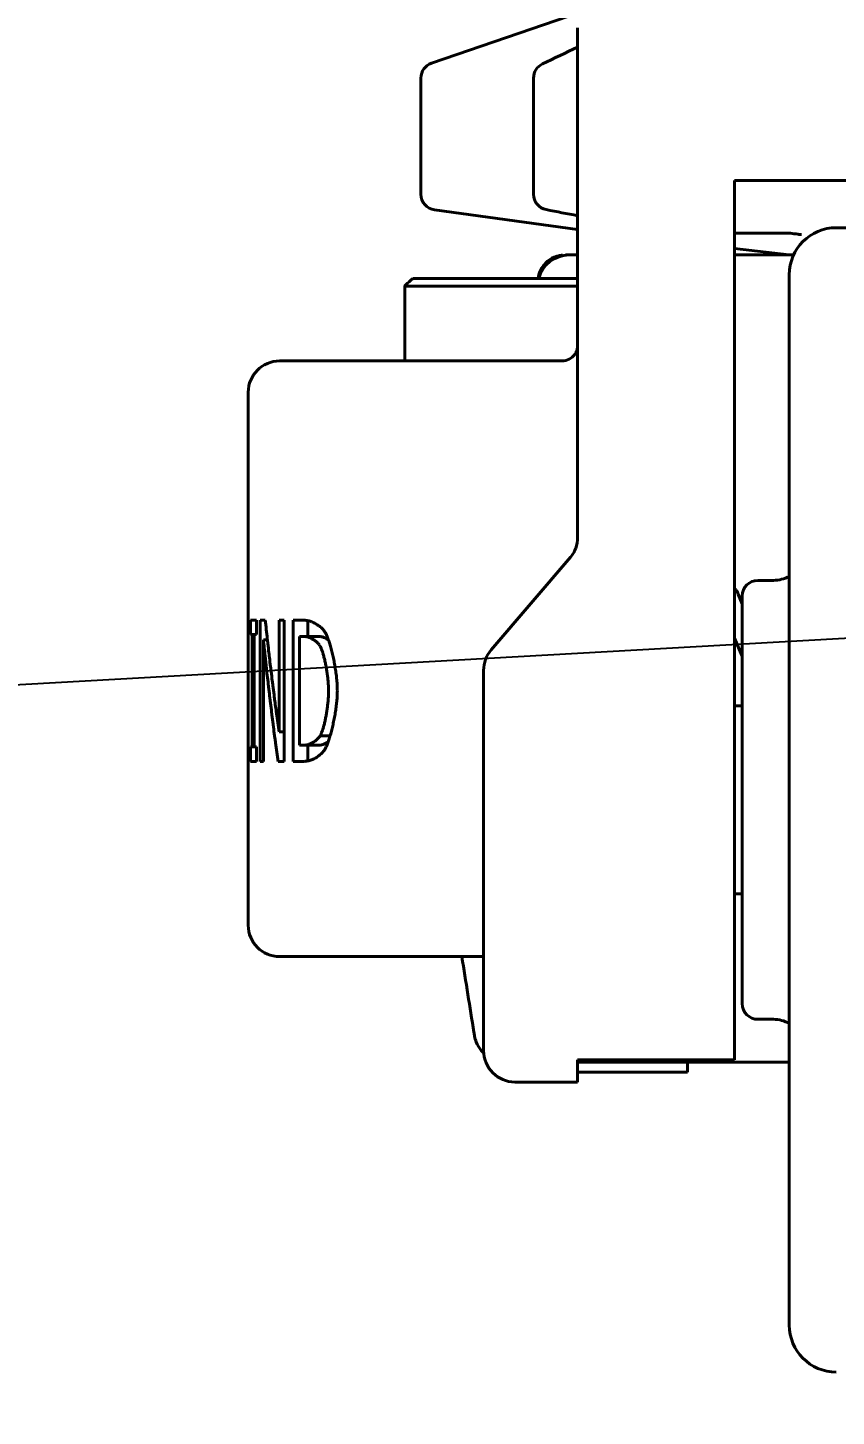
# Model space of a CAD drawing. Header units: millimetres. Extents: x 0 to 51860, y 0 to 5940.
# Drawn here: x 2456.4 to 2508, y 1680.4 to 1769 of the extents above; entities that cross this region are included whole.
import ezdxf

# ---------------------------------------------------------------- set-up
doc = ezdxf.new("R2010")
doc.units = ezdxf.units.MM
doc.header["$LTSCALE"] = 10
for name, color, linetype, lineweight in [('가시적인 것(ISO)', 3, 'Continuous', 40), ('기호(ISO)', 5, 'Continuous', 25), ('치수(ISO)', 2, 'Continuous', 25)]:
    doc.layers.add(name, color=color, linetype=linetype, lineweight=lineweight)
doc.styles.add('치수 텍스트_PSTEK_POSCO', font='isocp.shx')
doc.dimstyles.new('치수_PSTEK_POSCO', dxfattribs={"dimscale": 10, "dimtxt": 3.5, "dimasz": 2.5, "dimexe": 2, "dimexo": 2.5, "dimgap": 1, "dimtad": 1, "dimrnd": 1e-08, "dimdsep": 46, "dimtxsty": '치수 텍스트_PSTEK_POSCO', "dimcen": 0.09, "dimdle": 10, "dimclrd": 7, "dimclre": 7, "dimclrt": 2, "dimadec": 1, "dimazin": 2, "dimtfac": 1, "dimtmove": 0, "dimatfit": 3, "dimfxl": 0, "dimtolj": 1, "dimlwd": -1, "dimlwe": -1, "dimarcsym": 0})

# ---------------------------------------------------------------- blocks, each defined once
blk = doc.blocks.new('품번기호6')
at = {"layer": '기호(ISO)', "color": 7}
blk.add_line((254.2399, 173.1948), (196.0612, 169.9186), dxfattribs=at)
blk = doc.blocks.new('*D38')
at = {"layer": 'Defpoints', "color": 0}
for p in [(3319.031, 1812.006), (2349.031, 1803.006), (3319.031, 1569.51)]:
    blk.add_point(p, dxfattribs=at)
at = {"layer": '치수(ISO)', "color": 7}
for p, q in [((3319.031, 1787.006), (3319.031, 1549.51)), ((2349.031, 1778.006), (2349.031, 1549.51)), ((2374.031, 1569.51), (3294.031, 1569.51))]:
    blk.add_line(p, q, dxfattribs=at)
for points in [[(2374.031, 1573.677), (2374.031, 1565.344), (2349.031, 1569.51)], [(3294.031, 1573.677), (3294.031, 1565.344), (3319.031, 1569.51)]]:
    blk.add_solid(points, dxfattribs=at)
at = {"layer": '치수(ISO)', "color": 2, "insert": (2801.792, 1597.01), "char_height": 35, "attachment_point": 4, "style": '치수 텍스트_PSTEK_POSCO'}
blk.add_mtext('\\A1;970', dxfattribs=at)

msp = doc.modelspace()

# ---------------------------------------------------------------- linework, layer by layer
at = {"layer": '가시적인 것(ISO)'}
for p, q in [((2490.9676, 1769.7463), (2482.2063, 1766.7381)), ((2491.5311, 1768.9988), (2491.5311, 1736.4861)), ((2481.5311, 1758.3783), (2481.5311, 1765.7923)), ((2488.7174, 1765.7923), (2488.7174, 1758.3783)), ((2501.5311, 1723.3643), (2501.5311, 1759.2463)), ((2501.5311, 1759.2463), (2536.5311, 1759.2463)), ((2491.5311, 1756.1329), (2482.395, 1757.3876)), ((2504.9554, 1755.9063), (2501.5311, 1755.9063)), ((2530.0311, 1756.2463), (2508.0311, 1756.2463)), ((2505.0311, 1754.5063), (2501.5311, 1754.9198)), ((2490.7544, 1754.5063), (2490.9885, 1754.5063)), ((2490.9885, 1754.5063), (2491.5311, 1754.5063)), ((2503.5311, 1754.5063), (2501.5311, 1754.5063)), ((2505.3085, 1754.5063), (2503.5311, 1754.5063)), ((2481.0073, 1753.0063), (2491.5311, 1753.0063)), ((2505.0311, 1686.2463), (2505.0311, 1753.2463)), ((2480.5073, 1752.5124), (2480.5073, 1747.7463)), ((2491.5311, 1752.5063), (2480.5135, 1752.5063)), ((2472.5111, 1747.7463), (2488.017, 1747.7463)), ((2488.7324, 1747.7463), (2488.017, 1747.7463)), ((2490.5311, 1747.7463), (2488.7324, 1747.7463)), ((2470.5111, 1711.7463), (2470.5111, 1745.7463)), ((2491.0839, 1735.2246), (2486.0125, 1729.308)), ((2504.0311, 1733.7463), (2503.0311, 1733.7463)), ((2501.7825, 1732.8777), (2502.0311, 1732.2563)), ((2502.0311, 1706.7463), (2502.0311, 1732.7463)), ((2471.0402, 1731.2034), (2470.6557, 1731.2034)), ((2470.6557, 1730.2844), (2470.6557, 1731.2034)), ((2471.0402, 1731.2034), (2471.0402, 1730.2844)), ((2471.5996, 1731.2034), (2471.276, 1731.2034)), ((2471.276, 1722.2034), (2471.276, 1731.2034)), ((2472.7978, 1731.2034), (2472.4769, 1731.2034)), ((2472.4769, 1724.0778), (2472.4769, 1731.2034)), ((2472.7978, 1731.2034), (2472.7978, 1722.2034)), ((2474.0938, 1731.2034), (2473.3729, 1731.2034)), ((2473.3729, 1722.2034), (2473.3729, 1731.2034)), ((2474.316, 1730.1677), (2474.316, 1731.1783)), ((2470.6557, 1730.2844), (2470.7555, 1730.2844)), ((2470.8874, 1730.2844), (2470.7555, 1730.2844)), ((2470.7555, 1723.1223), (2470.7555, 1730.2844)), ((2470.8874, 1730.2844), (2470.8874, 1723.1223)), ((2470.8874, 1730.2844), (2471.0402, 1730.2844)), ((2471.4821, 1729.9635), (2471.4821, 1722.2034)), ((2471.734, 1729.9635), (2471.4821, 1729.9635)), ((2473.7841, 1730.1677), (2474.1154, 1730.1677)), ((2473.7841, 1730.1677), (2473.7841, 1723.239)), ((2475.0437, 1730.1677), (2474.1154, 1730.1677)), ((2501.5311, 1730.0688), (2502.0311, 1728.9229)), ((2485.5311, 1728.0159), (2485.5311, 1728.0064)), ((2485.5311, 1728.0064), (2485.5311, 1722.9623)), ((2501.5311, 1725.7463), (2502.0311, 1725.7463)), ((2472.7978, 1724.0778), (2472.4769, 1724.0778)), ((2475.7378, 1723.8371), (2475.0969, 1723.8371)), ((2470.7555, 1723.1223), (2470.6557, 1723.1223)), ((2470.6557, 1722.2034), (2470.6557, 1723.1223)), ((2470.8874, 1723.1223), (2470.7555, 1723.1223)), ((2471.0402, 1723.1223), (2470.8874, 1723.1223)), ((2471.0402, 1723.1223), (2471.0402, 1722.2034)), ((2474.1154, 1723.239), (2473.7841, 1723.239)), ((2475.0437, 1723.239), (2474.1154, 1723.239)), ((2474.316, 1722.227), (2474.316, 1723.239)), ((2485.5311, 1703.7463), (2485.5311, 1722.9623)), ((2501.5311, 1723.3643), (2501.5311, 1703.1726)), ((2470.6557, 1722.2034), (2471.0402, 1722.2034)), ((2471.276, 1722.2034), (2471.4821, 1722.2034)), ((2472.4148, 1722.2034), (2472.7978, 1722.2034)), ((2473.3729, 1722.2034), (2474.1019, 1722.2034)), ((2501.5311, 1713.7463), (2502.0311, 1713.7463)), ((2485.523, 1712.1463), (2485.523, 1711.7463)), ((2483.2179, 1709.7463), (2472.5111, 1709.7463)), ((2483.2179, 1709.7463), (2485.5311, 1709.7463)), ((2504.0311, 1705.7463), (2503.0311, 1705.7463)), ((2491.5311, 1703.1726), (2491.5311, 1701.7463)), ((2491.5311, 1703.1726), (2501.5311, 1703.1726)), ((2496.8918, 1703.0063), (2491.5311, 1703.0063)), ((2491.5311, 1702.3695), (2498.5311, 1702.3695)), ((2496.8918, 1703.0063), (2499.5311, 1703.0063)), ((2498.5311, 1703.0063), (2498.5311, 1702.3695)), ((2499.5311, 1703.0063), (2505.0311, 1703.0063)), ((2487.5311, 1701.7463), (2491.5311, 1701.7463))]:
    msp.add_line(p, q, dxfattribs=at)
for centre, radius, start, end in [((2482.5311, 1765.7923), 1, 108.949788, 180), ((2489.7174, 1765.7923), 1, 115.65644, 180), ((2482.5311, 1758.3783), 1, 180, 262.179974), ((2489.7174, 1758.3783), 1, 180, 259.12475), ((2508.0311, 1753.2463), 3, 90, 180), ((2490.9885, 1752.5063), 2, 90, 165.522488), ((2472.5111, 1745.7463), 2, 90, 180), ((2490.5311, 1748.7463), 1, 270, 324.113906), ((2489.5311, 1736.4861), 2, 339.699353, 0), ((2489.5311, 1736.4861), 2, 319.398705, 339.699353), ((2503.0311, 1732.7463), 1, 90, 180), ((2504.0311, 1735.7463), 2, 270, 300), ((2487.5311, 1728.0064), 2, 139.398705, 180), ((2488.023, 1712.1463), 2.5, 175.411139, 180), ((2472.5111, 1711.7463), 2, 180, 270), ((2488.023, 1711.7463), 2.5, 180, 184.588861), ((2503.0311, 1706.7463), 1, 180, 270), ((2504.0311, 1703.7463), 2, 60, 90), ((2487.5311, 1703.7463), 2, 180, 270), ((2499.5311, 1705.0063), 2, 270, 293.535018), ((2508.0311, 1686.2463), 3, 180, 270)]:
    msp.add_arc(centre, radius, start, end, dxfattribs=at)
for centre, major_axis, ratio, start_param, end_param in [((2489.7174, 1758.3783), (-0.1887, -0.982), 0.7006703, 0.0000075, 0.0001501), ((2611.2206, 1688.2125), (185.1254, 88.6477), 0.6207659, 2.0217704, 2.0249178)]:
    msp.add_ellipse(centre, major_axis=major_axis, ratio=ratio, start_param=start_param, end_param=end_param, dxfattribs=at)
for points in [[(2489.2843, 1766.6937), (2490.0331, 1767.0534), (2490.782, 1767.4128), (2491.5311, 1767.7718)], [(2491.5311, 1757.0119), (2490.8636, 1757.1399), (2490.1962, 1757.268), (2489.5288, 1757.3963)], [(2490.3011, 1754.4508), (2490.3854, 1754.4717), (2490.4714, 1754.4868), (2490.5579, 1754.4959)], [(2484.9073, 1704.928), (2484.6531, 1706.534), (2484.3994, 1708.1401), (2484.1461, 1709.7463)], [(2484.9502, 1704.6722), (2484.9351, 1704.757), (2484.9207, 1704.843), (2484.9072, 1704.9281)]]:
    msp.add_open_spline(points, degree=3, dxfattribs=at)
for points, knots in [([(2504.9554, 1755.9063), (2504.9577, 1755.9063), (2504.9603, 1755.9062), (2504.9672, 1755.9059), (2504.9719, 1755.9056), (2504.986, 1755.9046), (2504.9969, 1755.9036), (2505.0402, 1755.8994), (2505.0811, 1755.8945), (2505.2383, 1755.875), (2505.4129, 1755.8508), (2505.6046, 1755.8234)], [0, 0, 0, 0, 0.00824755, 0.00824755, 0.02147945, 0.02147945, 0.05079963, 0.05079963, 0.14283855, 0.14283855, 0.45481211, 0.45481211, 0.45481211, 0.45481211]), ([(2505.6046, 1755.8234), (2505.6139, 1755.822), (2505.6236, 1755.8207), (2505.6335, 1755.8194), (2505.6496, 1755.8173), (2505.6665, 1755.8152), (2505.6842, 1755.8133), (2505.7048, 1755.811), (2505.7263, 1755.8089), (2505.7488, 1755.8071), (2505.7737, 1755.805), (2505.798, 1755.8034), (2505.8235, 1755.802)], [0, 0, 0, 0, 0.0362496, 0.0362496, 0.0362496, 0.09506997, 0.09506997, 0.09506997, 0.16376111, 0.16376111, 0.16376111, 0.23995511, 0.23995511, 0.23995511, 0.23995511]), ([(2489.0041, 1753.0063), (2489.0271, 1753.181), (2489.0757, 1753.3538), (2489.2541, 1753.7368), (2489.4112, 1753.9452), (2489.7807, 1754.2456), (2489.9835, 1754.3559), (2490.2364, 1754.4337), (2490.2685, 1754.4427), (2490.3011, 1754.4508)], [0.0300497, 0.0300497, 0.0300497, 0.0300497, 0.09605064, 0.09605064, 0.18563608, 0.18563608, 0.25865201, 0.25865201, 0.26911993, 0.26911993, 0.26911993, 0.26911993]), ([(2480.559, 1752.5972), (2480.5447, 1752.5787), (2480.5326, 1752.5619), (2480.5152, 1752.5348), (2480.5098, 1752.5242), (2480.5062, 1752.5099), (2480.5081, 1752.5063), (2480.5135, 1752.5063)], [-0.124040267, -0.124040267, -0.124040267, -0.124040267, -0.113327898, -0.113327898, -0.10289833, -0.10289833, -0.092468761, -0.092468761, -0.092468761, -0.092468761]), ([(2491.5311, 1748.7463), (2491.5311, 1748.7103), (2491.5291, 1748.6743), (2491.5209, 1748.5985), (2491.5141, 1748.5587), (2491.4991, 1748.4943), (2491.4923, 1748.4695), (2491.4807, 1748.4325), (2491.4765, 1748.4202), (2491.4651, 1748.3884), (2491.4574, 1748.3689), (2491.4356, 1748.3186), (2491.4205, 1748.288), (2491.385, 1748.2246), (2491.3642, 1748.1919), (2491.3412, 1748.1601)], [-0.0040025, -0.0040025, -0.0040025, -0.0040025, 0.4901862, 0.4901862, 1.0390287, 1.0390287, 1.3867058, 1.3867058, 1.5605443, 1.5605443, 1.8386859, 1.8386859, 2.2837126, 2.2837126, 2.777414, 2.777414, 2.777414, 2.777414]), ([(2501.5311, 1733.2422), (2501.5652, 1733.2108), (2501.5976, 1733.1766), (2501.6646, 1733.0948), (2501.6981, 1733.0458), (2501.748, 1732.9564), (2501.7666, 1732.9175), (2501.7825, 1732.8777)], [0.32084401, 0.32084401, 0.32084401, 0.32084401, 0.61524647, 0.61524647, 0.97254203, 0.97254203, 1.2311621, 1.2311621, 1.2311621, 1.2311621]), ([(2471.5996, 1731.2034), (2471.6204, 1731.0055), (2471.6627, 1730.6096), (2471.717, 1730.1147), (2471.7724, 1729.6199), (2471.8176, 1729.224), (2471.8753, 1728.7292), (2471.9223, 1728.3333), (2471.9821, 1727.8385), (2472.0309, 1727.4426), (2472.0929, 1726.9478), (2472.1434, 1726.5519), (2472.2205, 1725.9581), (2472.3256, 1725.1664), (2472.4212, 1724.4736), (2472.4769, 1724.0778)], [0, 0, 0, 0, 0.06662157, 0.13324314, 0.16655392, 0.23317549, 0.26648627, 0.33310784, 0.36641862, 0.43304019, 0.46635097, 0.53297254, 0.56628332, 0.66621568, 0.79945881, 0.79945881, 0.79945881, 0.79945881]), ([(2474.0938, 1731.2034), (2474.133, 1731.2034), (2474.173, 1731.2008), (2474.2135, 1731.1957), (2474.254, 1731.1907), (2474.295, 1731.1833), (2474.3364, 1731.1737), (2474.357, 1731.169), (2474.3778, 1731.1636), (2474.3986, 1731.1578), (2474.4401, 1731.1462), (2474.4819, 1731.1325), (2474.5235, 1731.1171), (2474.5444, 1731.1094), (2474.5652, 1731.1012), (2474.5859, 1731.0926), (2474.6274, 1731.0755), (2474.6687, 1731.0567), (2474.7094, 1731.0365), (2474.7298, 1731.0263), (2474.7501, 1731.0159), (2474.7702, 1731.0051), (2474.8103, 1730.9835), (2474.8498, 1730.9607), (2474.8884, 1730.9368), (2474.9077, 1730.9248), (2474.9267, 1730.9126), (2474.9454, 1730.9002), (2474.983, 1730.8753), (2475.0193, 1730.8495), (2475.0543, 1730.823), (2475.0718, 1730.8098), (2475.0889, 1730.7964), (2475.1056, 1730.7829), (2475.1391, 1730.7558), (2475.1709, 1730.7281), (2475.2008, 1730.7002), (2475.2158, 1730.6862), (2475.2303, 1730.6722), (2475.2442, 1730.6581), (2475.2721, 1730.6299), (2475.298, 1730.6015), (2475.3214, 1730.5732), (2475.3448, 1730.5449), (2475.3658, 1730.5166), (2475.3841, 1730.4886)], [0, 0, 0, 0, 0.0833333, 0.0833333, 0.0833333, 0.1666667, 0.1666667, 0.1666667, 0.2083333, 0.2083333, 0.2083333, 0.2916667, 0.2916667, 0.2916667, 0.3333333, 0.3333333, 0.3333333, 0.4166667, 0.4166667, 0.4166667, 0.4583333, 0.4583333, 0.4583333, 0.5416667, 0.5416667, 0.5416667, 0.5833333, 0.5833333, 0.5833333, 0.6666667, 0.6666667, 0.6666667, 0.7083333, 0.7083333, 0.7083333, 0.7916667, 0.7916667, 0.7916667, 0.8333333, 0.8333333, 0.8333333, 0.9166667, 0.9166667, 0.9166667, 1, 1, 1, 1]), ([(2472.4148, 1722.2034), (2472.3872, 1722.4011), (2472.3324, 1722.7965), (2472.2655, 1723.2908), (2472.1997, 1723.7851), (2472.1479, 1724.1805), (2472.0844, 1724.6748), (2472.0344, 1725.0702), (2471.973, 1725.5645), (2471.9249, 1725.9599), (2471.8657, 1726.4542), (2471.8193, 1726.8496), (2471.7625, 1727.3438), (2471.7179, 1727.7393), (2471.6554, 1728.3049), (2471.5791, 1729.0134), (2471.5163, 1729.623), (2471.4821, 1729.9635)], [0, 0, 0, 0, 0.06666667, 0.13333333, 0.16666667, 0.23333333, 0.26666667, 0.33333333, 0.36666667, 0.43333333, 0.46666667, 0.53333333, 0.56666667, 0.63333333, 0.66666667, 0.75740768, 0.87222303, 0.87222303, 0.87222303, 0.87222303]), ([(2475.0514, 1729.628), (2475.0347, 1729.6517), (2475.0164, 1729.6752), (2474.9965, 1729.6984), (2474.9767, 1729.7216), (2474.9554, 1729.7444), (2474.9329, 1729.7668), (2474.8992, 1729.8003), (2474.8626, 1729.8328), (2474.8242, 1729.8639), (2474.8113, 1729.8742), (2474.7983, 1729.8844), (2474.7851, 1729.8944), (2474.7586, 1729.9144), (2474.7314, 1729.9336), (2474.7037, 1729.952), (2474.6898, 1729.9612), (2474.6758, 1729.9702), (2474.6617, 1729.979), (2474.6335, 1729.9965), (2474.6048, 1730.0131), (2474.576, 1730.0286), (2474.5616, 1730.0364), (2474.5471, 1730.0439), (2474.5326, 1730.0511), (2474.5037, 1730.0656), (2474.4746, 1730.0789), (2474.4456, 1730.091), (2474.4311, 1730.0971), (2474.4167, 1730.1028), (2474.4023, 1730.1082), (2474.3735, 1730.119), (2474.3449, 1730.1285), (2474.3167, 1730.1365), (2474.3026, 1730.1406), (2474.2886, 1730.1442), (2474.2747, 1730.1475), (2474.2469, 1730.1541), (2474.2196, 1730.1591), (2474.1931, 1730.1625), (2474.1665, 1730.166), (2474.1405, 1730.1677), (2474.1154, 1730.1677)], [0, 0, 0, 0, 0.0833333, 0.0833333, 0.0833333, 0.1666667, 0.1666667, 0.1666667, 0.2916667, 0.2916667, 0.2916667, 0.3333333, 0.3333333, 0.3333333, 0.4166667, 0.4166667, 0.4166667, 0.4583333, 0.4583333, 0.4583333, 0.5416667, 0.5416667, 0.5416667, 0.5833333, 0.5833333, 0.5833333, 0.6666667, 0.6666667, 0.6666667, 0.7083333, 0.7083333, 0.7083333, 0.7916667, 0.7916667, 0.7916667, 0.8333333, 0.8333333, 0.8333333, 0.9166667, 0.9166667, 0.9166667, 1, 1, 1, 1]), ([(2475.6306, 1729.9449), (2475.6272, 1729.9473), (2475.6102, 1729.9589), (2475.5655, 1729.9882), (2475.5094, 1730.0214), (2475.4385, 1730.0589), (2475.3815, 1730.0856), (2475.3106, 1730.1143), (2475.2546, 1730.1332), (2475.186, 1730.1515), (2475.1191, 1730.1642), (2475.0683, 1730.1677), (2475.0437, 1730.1677)], [0.4060292, 0.4060292, 0.4060292, 0.4060292, 0.41666667, 0.45833333, 0.54166667, 0.58333333, 0.66666667, 0.70833333, 0.79166667, 0.83333333, 0.91666667, 1, 1, 1, 1]), ([(2475.3841, 1730.4886), (2475.4152, 1730.4406), (2475.4466, 1730.3834), (2475.4783, 1730.318), (2475.5099, 1730.2527), (2475.5416, 1730.1793), (2475.5733, 1730.0988), (2475.5891, 1730.0586), (2475.6049, 1730.0166), (2475.6206, 1729.973), (2475.652, 1729.8859), (2475.6832, 1729.7923), (2475.7139, 1729.6933), (2475.7292, 1729.6438), (2475.7444, 1729.593), (2475.7594, 1729.541), (2475.7895, 1729.437), (2475.8188, 1729.3283), (2475.8472, 1729.2158), (2475.8614, 1729.1596), (2475.8754, 1729.1025), (2475.889, 1729.0445), (2475.9164, 1728.9287), (2475.9426, 1728.8098), (2475.9674, 1728.6888), (2475.9798, 1728.6283), (2475.9918, 1728.5674), (2476.0035, 1728.506), (2476.0268, 1728.3834), (2476.0485, 1728.2592), (2476.0683, 1728.1348), (2476.0783, 1728.0725), (2476.0877, 1728.0102), (2476.0967, 1727.948), (2476.1146, 1727.8234), (2476.1304, 1727.6991), (2476.1439, 1727.5762), (2476.1507, 1727.5147), (2476.1569, 1727.4535), (2476.1624, 1727.3928), (2476.1736, 1727.2715), (2476.1822, 1727.152), (2476.188, 1727.0355), (2476.1939, 1726.919), (2476.1969, 1726.8055), (2476.1969, 1726.6961)], [0, 0, 0, 0, 0.0833333, 0.0833333, 0.0833333, 0.1666667, 0.1666667, 0.1666667, 0.2083333, 0.2083333, 0.2083333, 0.2916667, 0.2916667, 0.2916667, 0.3333333, 0.3333333, 0.3333333, 0.4166667, 0.4166667, 0.4166667, 0.4583333, 0.4583333, 0.4583333, 0.5416667, 0.5416667, 0.5416667, 0.5833333, 0.5833333, 0.5833333, 0.6666667, 0.6666667, 0.6666667, 0.7083333, 0.7083333, 0.7083333, 0.7916667, 0.7916667, 0.7916667, 0.8333333, 0.8333333, 0.8333333, 0.9166667, 0.9166667, 0.9166667, 1, 1, 1, 1]), ([(2475.6346, 1726.7107), (2475.6346, 1726.797), (2475.6325, 1726.8863), (2475.6285, 1726.9777), (2475.6244, 1727.0691), (2475.6185, 1727.1627), (2475.6109, 1727.2575), (2475.607, 1727.3049), (2475.6028, 1727.3527), (2475.5981, 1727.4006), (2475.5888, 1727.4965), (2475.5778, 1727.5932), (2475.5654, 1727.69), (2475.5592, 1727.7383), (2475.5526, 1727.7867), (2475.5457, 1727.8349), (2475.5319, 1727.9314), (2475.5167, 1728.0275), (2475.5004, 1728.1223), (2475.4922, 1728.1697), (2475.4838, 1728.2167), (2475.4751, 1728.2633), (2475.4576, 1728.3566), (2475.4391, 1728.4481), (2475.4198, 1728.5371), (2475.4101, 1728.5816), (2475.4002, 1728.6254), (2475.3901, 1728.6685), (2475.3699, 1728.7546), (2475.3489, 1728.8378), (2475.3273, 1728.9171), (2475.3165, 1728.9567), (2475.3056, 1728.9954), (2475.2945, 1729.033), (2475.2724, 1729.1082), (2475.2498, 1729.1791), (2475.2268, 1729.2448), (2475.2153, 1729.2777), (2475.2038, 1729.3093), (2475.1922, 1729.3395), (2475.1689, 1729.3999), (2475.1455, 1729.4547), (2475.122, 1729.5031), (2475.0984, 1729.5514), (2475.0749, 1729.5934), (2475.0514, 1729.628)], [0, 0, 0, 0, 0.0833333, 0.0833333, 0.0833333, 0.1666667, 0.1666667, 0.1666667, 0.2083333, 0.2083333, 0.2083333, 0.2916667, 0.2916667, 0.2916667, 0.3333333, 0.3333333, 0.3333333, 0.4166667, 0.4166667, 0.4166667, 0.4583333, 0.4583333, 0.4583333, 0.5416667, 0.5416667, 0.5416667, 0.5833333, 0.5833333, 0.5833333, 0.6666667, 0.6666667, 0.6666667, 0.7083333, 0.7083333, 0.7083333, 0.7916667, 0.7916667, 0.7916667, 0.8333333, 0.8333333, 0.8333333, 0.9166667, 0.9166667, 0.9166667, 1, 1, 1, 1]), ([(2475.0969, 1723.8371), (2475.1187, 1723.8723), (2475.1406, 1723.9144), (2475.1624, 1723.9624), (2475.1842, 1724.0105), (2475.206, 1724.0646), (2475.2275, 1724.1239), (2475.2382, 1724.1536), (2475.2489, 1724.1845), (2475.2595, 1724.2167), (2475.2807, 1724.2811), (2475.3016, 1724.3504), (2475.322, 1724.4237), (2475.3322, 1724.4604), (2475.3423, 1724.4981), (2475.3523, 1724.5367), (2475.3721, 1724.614), (2475.3915, 1724.6949), (2475.4101, 1724.7789), (2475.4194, 1724.8208), (2475.4285, 1724.8635), (2475.4374, 1724.9068), (2475.4552, 1724.9935), (2475.4722, 1725.0827), (2475.4883, 1725.1738), (2475.4963, 1725.2193), (2475.504, 1725.2652), (2475.5115, 1725.3116), (2475.5265, 1725.4042), (2475.5405, 1725.4982), (2475.5531, 1725.5929), (2475.5595, 1725.6402), (2475.5655, 1725.6877), (2475.5712, 1725.7353), (2475.5826, 1725.8304), (2475.5926, 1725.9258), (2475.6012, 1726.0207), (2475.6055, 1726.0681), (2475.6094, 1726.1154), (2475.6129, 1726.1625), (2475.6199, 1726.2567), (2475.6253, 1726.35), (2475.629, 1726.4416), (2475.6326, 1726.5332), (2475.6346, 1726.6232), (2475.6346, 1726.7107)], [0, 0, 0, 0, 0.0833333, 0.0833333, 0.0833333, 0.1666667, 0.1666667, 0.1666667, 0.2083333, 0.2083333, 0.2083333, 0.2916667, 0.2916667, 0.2916667, 0.3333333, 0.3333333, 0.3333333, 0.4166667, 0.4166667, 0.4166667, 0.4583333, 0.4583333, 0.4583333, 0.5416667, 0.5416667, 0.5416667, 0.5833333, 0.5833333, 0.5833333, 0.6666667, 0.6666667, 0.6666667, 0.7083333, 0.7083333, 0.7083333, 0.7916667, 0.7916667, 0.7916667, 0.8333333, 0.8333333, 0.8333333, 0.9166667, 0.9166667, 0.9166667, 1, 1, 1, 1]), ([(2476.1969, 1726.6961), (2476.1969, 1726.5934), (2476.1937, 1726.4854), (2476.1876, 1726.3736), (2476.1815, 1726.2617), (2476.1726, 1726.1458), (2476.161, 1726.0273), (2476.1552, 1725.968), (2476.1488, 1725.9081), (2476.1418, 1725.8476), (2476.1278, 1725.7267), (2476.1114, 1725.6038), (2476.0929, 1725.48), (2476.0836, 1725.4181), (2476.0739, 1725.356), (2476.0637, 1725.2939), (2476.0432, 1725.1696), (2476.0209, 1725.0452), (2475.997, 1724.9219), (2475.985, 1724.8602), (2475.9727, 1724.7988), (2475.96, 1724.7378), (2475.9346, 1724.6159), (2475.9079, 1724.4957), (2475.88, 1724.3785), (2475.8661, 1724.3199), (2475.852, 1724.262), (2475.8376, 1724.2051), (2475.8088, 1724.0912), (2475.7791, 1723.9809), (2475.7489, 1723.8755), (2475.7337, 1723.8227), (2475.7185, 1723.7713), (2475.7031, 1723.7211), (2475.6723, 1723.6209), (2475.6412, 1723.5262), (2475.6099, 1723.4383), (2475.5943, 1723.3943), (2475.5786, 1723.352), (2475.5629, 1723.3116), (2475.5316, 1723.2308), (2475.5003, 1723.1573), (2475.4694, 1723.0925), (2475.4385, 1723.0277), (2475.4078, 1722.9716), (2475.3778, 1722.9254)], [0, 0, 0, 0, 0.0833333, 0.0833333, 0.0833333, 0.1666667, 0.1666667, 0.1666667, 0.2083333, 0.2083333, 0.2083333, 0.2916667, 0.2916667, 0.2916667, 0.3333333, 0.3333333, 0.3333333, 0.4166667, 0.4166667, 0.4166667, 0.4583333, 0.4583333, 0.4583333, 0.5416667, 0.5416667, 0.5416667, 0.5833333, 0.5833333, 0.5833333, 0.6666667, 0.6666667, 0.6666667, 0.7083333, 0.7083333, 0.7083333, 0.7916667, 0.7916667, 0.7916667, 0.8333333, 0.8333333, 0.8333333, 0.9166667, 0.9166667, 0.9166667, 1, 1, 1, 1]), ([(2474.1154, 1723.239), (2474.1401, 1723.239), (2474.1659, 1723.2408), (2474.1927, 1723.2443), (2474.2194, 1723.2477), (2474.2472, 1723.2528), (2474.2756, 1723.2595), (2474.2899, 1723.2629), (2474.3043, 1723.2666), (2474.3189, 1723.2708), (2474.348, 1723.279), (2474.3778, 1723.2888), (2474.408, 1723.3), (2474.4231, 1723.3056), (2474.4382, 1723.3116), (2474.4535, 1723.3179), (2474.484, 1723.3305), (2474.5147, 1723.3446), (2474.5455, 1723.3599), (2474.5609, 1723.3675), (2474.5762, 1723.3755), (2474.5916, 1723.3838), (2474.6223, 1723.4003), (2474.6529, 1723.4181), (2474.683, 1723.4371), (2474.6981, 1723.4465), (2474.7131, 1723.4563), (2474.728, 1723.4663), (2474.7577, 1723.4864), (2474.7869, 1723.5075), (2474.8152, 1723.5297), (2474.8294, 1723.5408), (2474.8434, 1723.5521), (2474.8571, 1723.5637), (2474.8845, 1723.5868), (2474.911, 1723.6108), (2474.9362, 1723.6358), (2474.9741, 1723.6731), (2475.0091, 1723.7124), (2475.0402, 1723.7533), (2475.0609, 1723.7806), (2475.0799, 1723.8085), (2475.0969, 1723.8371)], [0, 0, 0, 0, 0.0833333, 0.0833333, 0.0833333, 0.1666667, 0.1666667, 0.1666667, 0.2083333, 0.2083333, 0.2083333, 0.2916667, 0.2916667, 0.2916667, 0.3333333, 0.3333333, 0.3333333, 0.4166667, 0.4166667, 0.4166667, 0.4583333, 0.4583333, 0.4583333, 0.5416667, 0.5416667, 0.5416667, 0.5833333, 0.5833333, 0.5833333, 0.6666667, 0.6666667, 0.6666667, 0.7083333, 0.7083333, 0.7083333, 0.7916667, 0.7916667, 0.7916667, 0.9166667, 0.9166667, 0.9166667, 1, 1, 1, 1]), ([(2475.3778, 1722.9254), (2475.3533, 1722.8896), (2475.3267, 1722.8547), (2475.2984, 1722.8208), (2475.27, 1722.787), (2475.2399, 1722.7542), (2475.2084, 1722.7225), (2475.1926, 1722.7067), (2475.1764, 1722.6912), (2475.16, 1722.6759), (2475.127, 1722.6454), (2475.0927, 1722.6161), (2475.0575, 1722.5881), (2475.0398, 1722.5741), (2475.0219, 1722.5604), (2475.0038, 1722.547), (2474.9676, 1722.5202), (2474.9305, 1722.4948), (2474.8928, 1722.4708), (2474.874, 1722.4588), (2474.855, 1722.4471), (2474.8359, 1722.4358), (2474.7977, 1722.4132), (2474.759, 1722.3921), (2474.7202, 1722.3725), (2474.7007, 1722.3627), (2474.6813, 1722.3533), (2474.6618, 1722.3443), (2474.6228, 1722.3262), (2474.5838, 1722.3097), (2474.5449, 1722.295), (2474.5255, 1722.2876), (2474.5061, 1722.2806), (2474.4868, 1722.274), (2474.4482, 1722.2609), (2474.4099, 1722.2496), (2474.3721, 1722.24), (2474.3532, 1722.2352), (2474.3344, 1722.2309), (2474.3158, 1722.227), (2474.2786, 1722.2192), (2474.242, 1722.2133), (2474.2063, 1722.2094), (2474.1706, 1722.2054), (2474.1357, 1722.2034), (2474.1019, 1722.2034)], [0, 0, 0, 0, 0.0833333, 0.0833333, 0.0833333, 0.1666667, 0.1666667, 0.1666667, 0.2083333, 0.2083333, 0.2083333, 0.2916667, 0.2916667, 0.2916667, 0.3333333, 0.3333333, 0.3333333, 0.4166667, 0.4166667, 0.4166667, 0.4583333, 0.4583333, 0.4583333, 0.5416667, 0.5416667, 0.5416667, 0.5833333, 0.5833333, 0.5833333, 0.6666667, 0.6666667, 0.6666667, 0.7083333, 0.7083333, 0.7083333, 0.7916667, 0.7916667, 0.7916667, 0.8333333, 0.8333333, 0.8333333, 0.9166667, 0.9166667, 0.9166667, 1, 1, 1, 1]), ([(2475.0437, 1723.239), (2475.0679, 1723.239), (2475.1185, 1723.2426), (2475.1864, 1723.2554), (2475.2571, 1723.2741), (2475.3155, 1723.2937), (2475.3899, 1723.3235), (2475.4501, 1723.3516), (2475.5255, 1723.3914), (2475.5746, 1723.4206), (2475.6082, 1723.4423), (2475.6123, 1723.445)], [0, 0, 0, 0, 0.08333333, 0.16666667, 0.20833333, 0.29166667, 0.33333333, 0.41666667, 0.45833333, 0.54166667, 0.55317205, 0.55317205, 0.55317205, 0.55317205]), ([(2485.537, 1703.5916), (2485.4802, 1703.6455), (2485.4262, 1703.7029), (2485.2446, 1703.9205), (2485.1347, 1704.1024), (2485.0094, 1704.4169), (2484.9731, 1704.5436), (2484.9502, 1704.6722)], [0.17457275, 0.17457275, 0.17457275, 0.17457275, 0.19889149, 0.19889149, 0.26222695, 0.26222695, 0.30151125, 0.30151125, 0.30151125, 0.30151125])]:
    msp.add_open_spline(points, degree=3, knots=knots, dxfattribs=at)

# ---------------------------------------------------------------- block references
at = {"layer": '기호(ISO)', "xscale": 10, "yscale": 10, "zscale": 10}
msp.add_blockref('품번기호6', (0, 0), dxfattribs=at)

# ---------------------------------------------------------------- dimensions: what is measured, and where the dimension line sits
at = {"layer": '치수(ISO)', "color": 7}
dim = msp.add_linear_dim(base=(3319.0311, 1569.5104), p1=(2349.0311, 1803.0063), p2=(3319.0311, 1812.0063), angle=180, dimstyle='치수_PSTEK_POSCO', override={"dimdec": 2, "dimtp": 0, "dimtm": 0, "dimtdec": 2, "dimtofl": 0, "dimatfit": 1}, dxfattribs=at)
dim.commit()
dim.dimension.update_dxf_attribs({"geometry": '*D38', "text_midpoint": (2834.0311, 1569.5104), "dimtype": 160})

doc.saveas('drawing.dxf')
